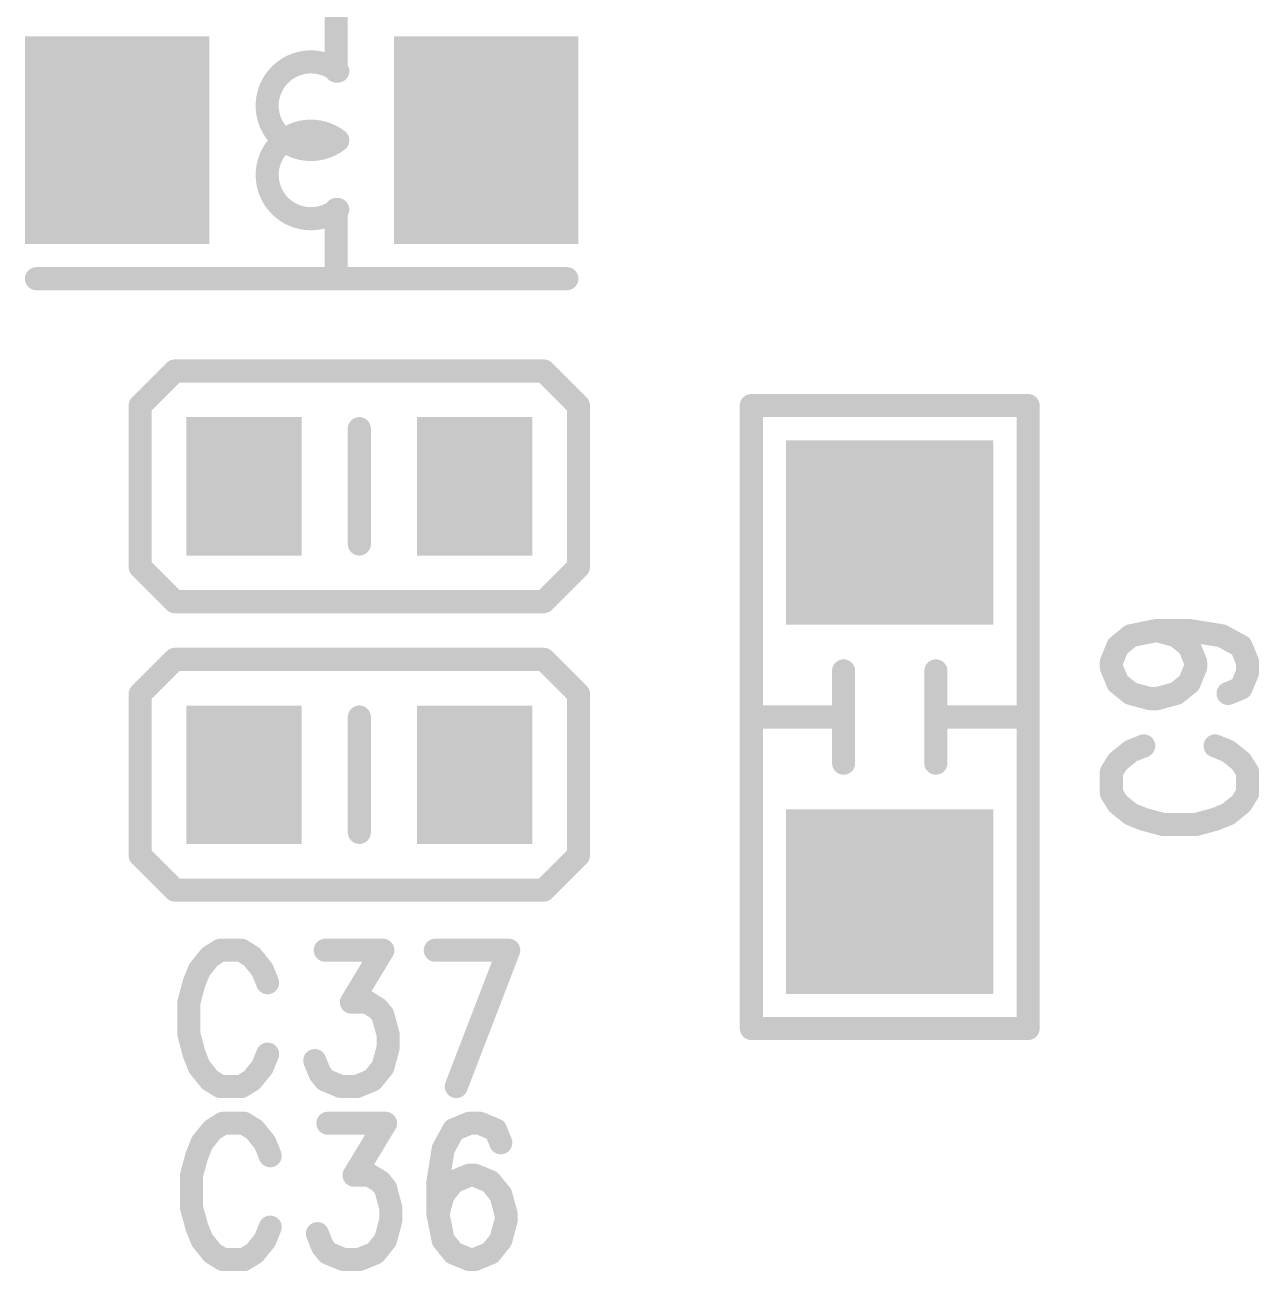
# Model space of a CAD drawing. Extents: x 98.7 to 156, y 84.7 to 176.7.
# Drawn here: x 126.05 to 131.4, y 140.1 to 145.5 of the extents above; entities that cross this region are included whole.
import ezdxf

# ---------------------------------------------------------------- set-up
doc = ezdxf.new("R2010")
doc.units = 0
doc.layers.get('0').update_dxf_attribs({"linetype": 'CONTINUOUS'})
doc.layers.add('MASK-TOP_PHO', color=3, linetype='CONTINUOUS')
doc.layers.add('SILK-TOP_PHO', color=14, linetype='CONTINUOUS')

# ---------------------------------------------------------------- blocks, each defined once
blk = doc.blocks.new('ROUND_1')
at = {"const_width": 0.050038}
blk.add_lwpolyline([(-0.025018, 0, 1), (0.025018, 0, 1)], format="xyb", close=True, dxfattribs=at)
blk = doc.blocks.new('SQUARE_16')
blk.add_solid([(0.250062, 0.250062), (0.250062, -0.250062), (-0.250062, 0.250062), (-0.250062, -0.250062)])
blk = doc.blocks.new('SQUARE_161')
blk.add_solid([(0.40005, 0.40005), (0.40005, -0.40005), (-0.40005, 0.40005), (-0.40005, -0.40005)])

msp = doc.modelspace()

# ---------------------------------------------------------------- linework, layer by layer
at = {"layer": 'MASK-TOP_PHO'}
for points, const_width in [([(126.45009, 144.949926), (126.45009, 145.050002)], 0.8001), ([(128.050036, 144.949926), (128.050036, 145.050002)], 0.8001), ([(127, 143.549878), (127, 143.450056)], 0.500124), ([(127.999998, 143.549878), (127.999998, 143.450056)], 0.500124), ([(129.750058, 143.299942), (129.84988, 143.299942)], 0.8001), ([(127, 142.299944), (127, 142.200122)], 0.500124), ([(127.999998, 142.299944), (127.999998, 142.200122)], 0.500124), ([(129.750058, 141.699996), (129.84988, 141.699996)], 0.8001)]:
    msp.add_lwpolyline(points, dxfattribs=dict(at, const_width=const_width))
at = {"layer": 'SILK-TOP_PHO', "const_width": 0.100076}
for points in [[(127.40005, 145.299938), (127.40005, 145.599912)], [(127.40005, 144.69999), (127.40005, 144.400016)], [(126.100078, 144.400016), (128.400048, 144.400016)], [(126.700026, 143.999966), (126.549912, 143.850106)], [(128.299972, 143.999966), (126.700026, 143.999966)], [(128.450086, 143.850106), (128.299972, 143.999966)], [(126.549912, 143.850106), (126.549912, 143.150082)], [(128.450086, 143.150082), (128.450086, 143.850106)], [(129.199894, 141.150086), (129.199894, 143.850106)], [(129.199894, 143.850106), (130.400044, 143.850106)], [(130.400044, 143.850106), (130.400044, 141.150086)], [(127.500126, 143.75003), (127.500126, 143.249904)], [(126.549912, 143.150082), (126.700026, 142.999968)], [(128.299972, 142.999968), (128.450086, 143.150082)], [(126.700026, 142.999968), (128.299972, 142.999968)], [(130.845306, 142.852394), (130.957828, 142.875)], [(130.957828, 142.875), (131.042156, 142.852394)], [(130.957828, 142.875), (131.098544, 142.875)], [(131.098544, 142.875), (131.239006, 142.852394)], [(130.789172, 142.806928), (130.845306, 142.852394)], [(131.042156, 142.852394), (131.098544, 142.806928)], [(131.239006, 142.852394), (131.323334, 142.806928)], [(130.760978, 142.738602), (130.789172, 142.806928)], [(131.098544, 142.806928), (131.126484, 142.738602)], [(131.323334, 142.806928), (131.351528, 142.738602)], [(126.700026, 142.750032), (126.549912, 142.599918)], [(128.299972, 142.750032), (126.700026, 142.750032)], [(128.450086, 142.599918), (128.299972, 142.750032)], [(130.760978, 142.715996), (130.760978, 142.738602)], [(130.789172, 142.64767), (130.760978, 142.715996)], [(131.126484, 142.715996), (131.098544, 142.64767)], [(131.126484, 142.738602), (131.126484, 142.715996)], [(131.351528, 142.738602), (131.351528, 142.693136)], [(129.599944, 142.699994), (129.599944, 142.299944)], [(129.999994, 142.699994), (129.999994, 142.299944)], [(131.351528, 142.693136), (131.323334, 142.625064)], [(130.845306, 142.602204), (130.789172, 142.64767)], [(130.929634, 142.579598), (130.845306, 142.602204)], [(131.042156, 142.602204), (130.957828, 142.579598)], [(131.098544, 142.64767), (131.042156, 142.602204)], [(131.323334, 142.625064), (131.2672, 142.602204)], [(126.549912, 142.599918), (126.549912, 141.899894)], [(128.450086, 141.899894), (128.450086, 142.599918)], [(130.957828, 142.579598), (130.929634, 142.579598)], [(127.500126, 142.500096), (127.500126, 141.99997)], [(129.199894, 142.500096), (129.599944, 142.500096)], [(130.400044, 142.500096), (129.999994, 142.500096)], [(130.845306, 142.352268), (130.789172, 142.306802)], [(130.90144, 142.374874), (130.845306, 142.352268)], [(131.2672, 142.352268), (131.210812, 142.374874)], [(131.323334, 142.306802), (131.2672, 142.352268)], [(130.789172, 142.306802), (130.760978, 142.261336)], [(131.351528, 142.261336), (131.323334, 142.306802)], [(130.760978, 142.261336), (130.760978, 142.170404)], [(131.351528, 142.170404), (131.351528, 142.261336)], [(130.760978, 142.170404), (130.789172, 142.124938)], [(131.323334, 142.124938), (131.351528, 142.170404)], [(130.789172, 142.124938), (130.845306, 142.079472)], [(131.2672, 142.079472), (131.323334, 142.124938)], [(130.845306, 142.079472), (130.90144, 142.056866)], [(131.210812, 142.056866), (131.2672, 142.079472)], [(130.90144, 142.056866), (130.986022, 142.034006)], [(130.986022, 142.034006), (131.126484, 142.034006)], [(131.126484, 142.034006), (131.210812, 142.056866)], [(126.549912, 141.899894), (126.700026, 141.750034)], [(128.299972, 141.750034), (128.450086, 141.899894)], [(126.700026, 141.750034), (128.299972, 141.750034)], [(126.897638, 141.489176), (126.852172, 141.460982)], [(126.98857, 141.489176), (126.897638, 141.489176)], [(127.034036, 141.460982), (126.98857, 141.489176)], [(127.352298, 141.489176), (127.602234, 141.489176)], [(127.602234, 141.489176), (127.465836, 141.264132)], [(127.829564, 141.489176), (128.147826, 141.489176)], [(128.147826, 141.489176), (127.920496, 140.898372)], [(126.852172, 141.460982), (126.806706, 141.404594)], [(127.079502, 141.404594), (127.034036, 141.460982)], [(126.806706, 141.404594), (126.7841, 141.34846)], [(127.102362, 141.34846), (127.079502, 141.404594)], [(126.7841, 141.34846), (126.76124, 141.264132)], [(126.76124, 141.264132), (126.76124, 141.123416)], [(127.465836, 141.264132), (127.534162, 141.264132)], [(127.534162, 141.264132), (127.579628, 141.235938)], [(127.579628, 141.235938), (127.602234, 141.207744)], [(127.602234, 141.207744), (127.625094, 141.123416)], [(130.400044, 141.150086), (129.199894, 141.150086)], [(126.76124, 141.123416), (126.7841, 141.039088)], [(127.625094, 141.123416), (127.625094, 141.067282)], [(126.7841, 141.039088), (126.806706, 140.9827)], [(127.079502, 140.9827), (127.102362, 141.039088)], [(127.625094, 141.067282), (127.602234, 140.9827)], [(126.806706, 140.9827), (126.852172, 140.926566)], [(127.034036, 140.926566), (127.079502, 140.9827)], [(127.329438, 140.95476), (127.306832, 141.010894)], [(127.602234, 140.9827), (127.556768, 140.926566)], [(127.352298, 140.926566), (127.329438, 140.95476)], [(126.852172, 140.926566), (126.897638, 140.898372)], [(126.897638, 140.898372), (126.98857, 140.898372)], [(126.98857, 140.898372), (127.034036, 140.926566)], [(127.42037, 140.898372), (127.352298, 140.926566)], [(127.488696, 140.898372), (127.42037, 140.898372)], [(127.556768, 140.926566), (127.488696, 140.898372)], [(126.909068, 140.739114), (126.863602, 140.71092)], [(127, 140.739114), (126.909068, 140.739114)], [(127.045466, 140.71092), (127, 140.739114)], [(127.363728, 140.739114), (127.613664, 140.739114)], [(127.613664, 140.739114), (127.477266, 140.51407)], [(127.977392, 140.739114), (127.909066, 140.71092)], [(128.022604, 140.739114), (127.977392, 140.739114)], [(128.09093, 140.71092), (128.022604, 140.739114)], [(126.863602, 140.71092), (126.818136, 140.654786)], [(127.090932, 140.654786), (127.045466, 140.71092)], [(127.909066, 140.71092), (127.8636, 140.626592)], [(128.113536, 140.654786), (128.09093, 140.71092)], [(126.818136, 140.654786), (126.79553, 140.598398)], [(127.113538, 140.598398), (127.090932, 140.654786)], [(127.8636, 140.626592), (127.840994, 140.485876)], [(126.79553, 140.598398), (126.77267, 140.51407)], [(126.77267, 140.51407), (126.77267, 140.373354)], [(127.477266, 140.51407), (127.545338, 140.51407)], [(127.545338, 140.51407), (127.590804, 140.485876)], [(127.977392, 140.51407), (127.909066, 140.485876)], [(127.999998, 140.51407), (127.977392, 140.51407)], [(128.06807, 140.485876), (127.999998, 140.51407)], [(127.590804, 140.485876), (127.613664, 140.457936)], [(127.613664, 140.457936), (127.63627, 140.373354)], [(127.840994, 140.485876), (127.840994, 140.345414)], [(127.909066, 140.485876), (127.8636, 140.429742)], [(128.113536, 140.429742), (128.06807, 140.485876)], [(127.8636, 140.429742), (127.840994, 140.345414)], [(128.136396, 140.345414), (128.113536, 140.429742)], [(126.77267, 140.373354), (126.79553, 140.289026)], [(127.63627, 140.373354), (127.63627, 140.31722)], [(127.840994, 140.345414), (127.8636, 140.232892)], [(128.136396, 140.31722), (128.136396, 140.345414)], [(126.79553, 140.289026), (126.818136, 140.232892)], [(127.090932, 140.232892), (127.113538, 140.289026)], [(127.63627, 140.31722), (127.613664, 140.232892)], [(128.113536, 140.232892), (128.136396, 140.31722)], [(126.818136, 140.232892), (126.863602, 140.176504)], [(127.045466, 140.176504), (127.090932, 140.232892)], [(127.340868, 140.204698), (127.318262, 140.260832)], [(127.613664, 140.232892), (127.568198, 140.176504)], [(127.8636, 140.232892), (127.909066, 140.176504)], [(128.06807, 140.176504), (128.113536, 140.232892)], [(126.863602, 140.176504), (126.909068, 140.148564)], [(127, 140.148564), (127.045466, 140.176504)], [(127.363728, 140.176504), (127.340868, 140.204698)], [(127.4318, 140.148564), (127.363728, 140.176504)], [(127.568198, 140.176504), (127.500126, 140.148564)], [(127.909066, 140.176504), (127.977392, 140.148564)], [(127.999998, 140.148564), (128.06807, 140.176504)], [(126.909068, 140.148564), (127, 140.148564)], [(127.500126, 140.148564), (127.4318, 140.148564)], [(127.977392, 140.148564), (127.999998, 140.148564)]]:
    msp.add_lwpolyline(points, dxfattribs=at)
for points in [[(127.406654, 145.299938, 2.0400898), (127.406654, 144.99971)], [(127.406654, 144.99971, 2.0411696), (127.406654, 144.699736)]]:
    msp.add_lwpolyline(points, format="xyb", dxfattribs=at)

# ---------------------------------------------------------------- block references
at = {"layer": 'MASK-TOP_PHO'}
for name, p in [('SQUARE_161', (126.45009, 145.050002)), ('SQUARE_161', (128.050036, 145.050002)), ('SQUARE_161', (126.45009, 144.949926)), ('SQUARE_161', (128.050036, 144.949926)), ('SQUARE_16', (127, 143.549878)), ('SQUARE_16', (127.999998, 143.549878)), ('SQUARE_16', (127, 143.450056)), ('SQUARE_16', (127.999998, 143.450056)), ('SQUARE_161', (129.750058, 143.299942)), ('SQUARE_161', (129.84988, 143.299942)), ('SQUARE_16', (127, 142.299944)), ('SQUARE_16', (127.999998, 142.299944)), ('SQUARE_16', (127, 142.200122)), ('SQUARE_16', (127.999998, 142.200122)), ('SQUARE_161', (129.750058, 141.699996)), ('SQUARE_161', (129.84988, 141.699996))]:
    msp.add_blockref(name, p, dxfattribs=at)
at = {"layer": 'SILK-TOP_PHO'}
for p in [(127.40005, 145.299938), (127.406654, 145.299938), (127.406654, 144.99971), (127.406654, 144.99971), (127.40005, 144.69999), (127.406654, 144.699736), (126.100078, 144.400016), (127.40005, 144.400016), (128.400048, 144.400016), (126.700026, 143.999966), (128.299972, 143.999966), (126.549912, 143.850106), (128.450086, 143.850106), (129.199894, 143.850106), (130.400044, 143.850106), (130.400044, 143.850106), (127.500126, 143.75003), (127.500126, 143.249904), (126.549912, 143.150082), (128.450086, 143.150082), (126.700026, 142.999968), (128.299972, 142.999968), (128.299972, 142.999968), (130.957828, 142.875), (130.957828, 142.875), (131.098544, 142.875), (130.845306, 142.852394), (131.042156, 142.852394), (131.239006, 142.852394), (130.789172, 142.806928), (131.098544, 142.806928), (131.323334, 142.806928), (126.700026, 142.750032), (128.299972, 142.750032), (130.760978, 142.738602), (130.760978, 142.715996), (131.126484, 142.738602), (131.126484, 142.715996), (131.351528, 142.738602), (129.599944, 142.699994), (129.999994, 142.699994), (131.351528, 142.693136), (130.789172, 142.64767), (130.845306, 142.602204), (131.042156, 142.602204), (131.098544, 142.64767), (131.2672, 142.602204), (131.323334, 142.625064), (126.549912, 142.599918), (128.450086, 142.599918), (130.929634, 142.579598), (130.957828, 142.579598), (127.500126, 142.500096), (129.199894, 142.500096), (129.599944, 142.500096), (129.999994, 142.500096), (130.400044, 142.500096), (130.845306, 142.352268), (130.90144, 142.374874), (131.210812, 142.374874), (131.2672, 142.352268), (129.599944, 142.299944), (129.999994, 142.299944), (130.789172, 142.306802), (131.323334, 142.306802), (130.760978, 142.261336), (131.351528, 142.261336), (130.760978, 142.170404), (131.351528, 142.170404), (130.789172, 142.124938), (131.323334, 142.124938), (130.845306, 142.079472), (131.2672, 142.079472), (130.90144, 142.056866), (130.986022, 142.034006), (131.126484, 142.034006), (131.210812, 142.056866), (127.500126, 141.99997), (126.549912, 141.899894), (128.450086, 141.899894), (126.700026, 141.750034), (128.299972, 141.750034), (128.299972, 141.750034), (126.897638, 141.489176), (126.98857, 141.489176), (127.352298, 141.489176), (127.602234, 141.489176), (127.829564, 141.489176), (128.147826, 141.489176), (128.147826, 141.489176), (126.852172, 141.460982), (127.034036, 141.460982), (126.806706, 141.404594), (127.079502, 141.404594), (126.7841, 141.34846), (127.102362, 141.34846), (126.76124, 141.264132), (127.465836, 141.264132), (127.534162, 141.264132), (127.579628, 141.235938), (127.602234, 141.207744), (129.199894, 141.150086), (130.400044, 141.150086), (126.76124, 141.123416), (127.625094, 141.123416), (126.7841, 141.039088), (127.102362, 141.039088), (127.625094, 141.067282), (126.806706, 140.9827), (127.079502, 140.9827), (127.306832, 141.010894), (127.602234, 140.9827), (127.329438, 140.95476), (126.852172, 140.926566), (126.897638, 140.898372), (126.98857, 140.898372), (127.034036, 140.926566), (127.352298, 140.926566), (127.42037, 140.898372), (127.488696, 140.898372), (127.556768, 140.926566), (127.920496, 140.898372), (126.909068, 140.739114), (127, 140.739114), (127.363728, 140.739114), (127.613664, 140.739114), (127.977392, 140.739114), (128.022604, 140.739114), (126.863602, 140.71092), (127.045466, 140.71092), (127.909066, 140.71092), (128.09093, 140.71092), (126.818136, 140.654786), (127.090932, 140.654786), (127.8636, 140.626592), (128.113536, 140.654786), (126.79553, 140.598398), (127.113538, 140.598398), (126.77267, 140.51407), (127.477266, 140.51407), (127.545338, 140.51407), (127.977392, 140.51407), (127.999998, 140.51407), (127.590804, 140.485876), (127.613664, 140.457936), (127.840994, 140.485876), (127.909066, 140.485876), (128.06807, 140.485876), (127.8636, 140.429742), (128.113536, 140.429742), (126.77267, 140.373354), (127.63627, 140.373354), (127.840994, 140.345414), (127.840994, 140.345414), (128.136396, 140.345414), (126.79553, 140.289026), (127.113538, 140.289026), (127.63627, 140.31722), (128.136396, 140.31722), (126.818136, 140.232892), (127.090932, 140.232892), (127.318262, 140.260832), (127.613664, 140.232892), (127.8636, 140.232892), (128.113536, 140.232892), (126.863602, 140.176504), (127.045466, 140.176504), (127.340868, 140.204698), (127.363728, 140.176504), (127.568198, 140.176504), (127.909066, 140.176504), (128.06807, 140.176504), (126.909068, 140.148564), (127, 140.148564), (127.4318, 140.148564), (127.500126, 140.148564), (127.977392, 140.148564), (127.999998, 140.148564)]:
    msp.add_blockref('ROUND_1', p, dxfattribs=at)

doc.saveas('drawing.dxf')
